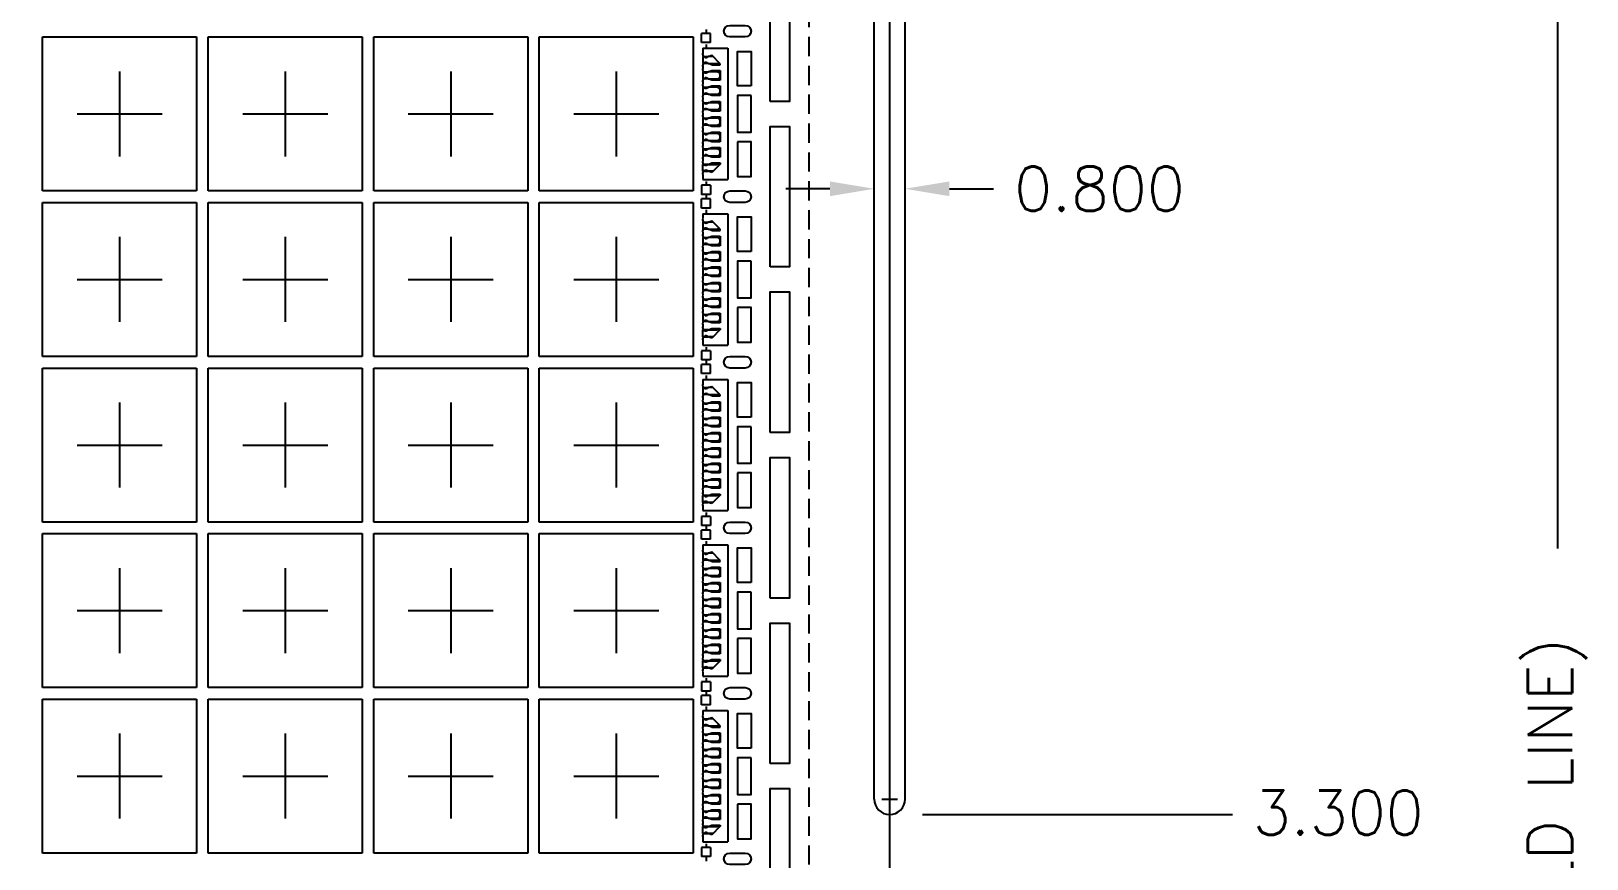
# Model space of a CAD drawing. Extents: x 580 to 695, y -153 to -2.
# Drawn here: x 644.95 to 685.36, y -44.14 to -22.64 of the extents above; entities that cross this region are included whole.
import ezdxf

# ---------------------------------------------------------------- set-up
doc = ezdxf.new("R2010")
doc.units = 0
doc.header["$LTSCALE"] = 5
doc.header["$MEASUREMENT"] = 0
doc.linetypes.add('CENTER', pattern=[2, 1.25, -0.25, 0.25, -0.25])
doc.linetypes.add('HIDDEN', pattern=[0.375, 0.25, -0.125])
doc.layers.add('1', color=7, linetype='CONTINUOUS')
doc.layers.add('1D', color=4, linetype='CONTINUOUS')
doc.styles.add('SIMPLEX', font='SIMPLEX')

msp = doc.modelspace()

# ---------------------------------------------------------------- linework, layer by layer
at = {"layer": '1'}
for p, q in [((666.852, -42.595), (666.852, -20.395)), ((667.652, -42.595), (667.652, -20.395)), ((662.362, -22.94), (662.362, -22.705)), ((662.597, -22.705), (662.362, -22.705)), ((662.597, -22.94), (662.362, -22.94)), ((662.597, -22.94), (662.597, -22.705)), ((662.397, -23.09), (662.397, -23.216)), ((662.416, -23.305), (662.536, -23.305)), ((662.536, -23.305), (662.632, -23.272)), ((662.852, -23.492), (662.632, -23.272)), ((662.397, -23.574), (662.397, -23.616)), ((662.536, -23.485), (662.416, -23.485)), ((662.416, -23.705), (662.536, -23.705)), ((662.637, -23.52), (662.536, -23.485)), ((662.536, -23.705), (662.637, -23.67)), ((662.637, -23.52), (662.852, -23.52)), ((662.637, -23.67), (662.852, -23.67)), ((662.397, -23.974), (662.397, -24.016)), ((662.536, -23.885), (662.416, -23.885)), ((662.416, -24.105), (662.536, -24.105)), ((662.637, -23.92), (662.536, -23.885)), ((662.536, -24.105), (662.637, -24.07)), ((662.852, -23.92), (662.637, -23.92)), ((662.637, -24.07), (662.852, -24.07)), ((662.397, -24.374), (662.397, -24.416)), ((662.536, -24.285), (662.416, -24.285)), ((662.416, -24.505), (662.536, -24.505)), ((662.637, -24.32), (662.536, -24.285)), ((662.536, -24.505), (662.637, -24.47)), ((662.852, -24.32), (662.637, -24.32)), ((662.637, -24.47), (662.852, -24.47)), ((662.397, -24.774), (662.397, -24.816)), ((662.536, -24.685), (662.416, -24.685)), ((662.416, -24.905), (662.536, -24.905)), ((662.637, -24.72), (662.536, -24.685)), ((662.536, -24.905), (662.637, -24.87)), ((662.852, -24.72), (662.637, -24.72)), ((662.637, -24.87), (662.852, -24.87)), ((662.397, -25.174), (662.397, -25.216)), ((662.536, -25.085), (662.416, -25.085)), ((662.416, -25.305), (662.536, -25.305)), ((662.637, -25.12), (662.536, -25.085)), ((662.536, -25.305), (662.637, -25.27)), ((662.852, -25.12), (662.637, -25.12)), ((662.637, -25.27), (662.852, -25.27)), ((662.397, -25.574), (662.397, -25.616)), ((662.536, -25.485), (662.416, -25.485)), ((662.416, -25.705), (662.536, -25.705)), ((662.637, -25.52), (662.536, -25.485)), ((662.536, -25.705), (662.637, -25.67)), ((662.852, -25.52), (662.637, -25.52)), ((662.637, -25.67), (662.852, -25.67)), ((662.397, -25.974), (662.397, -26.016)), ((662.536, -25.885), (662.416, -25.885)), ((662.536, -26.105), (662.416, -26.105)), ((662.637, -25.92), (662.536, -25.885)), ((662.536, -26.105), (662.637, -26.07)), ((662.852, -26.098), (662.632, -26.318)), ((662.852, -25.92), (662.637, -25.92)), ((662.637, -26.07), (662.852, -26.07)), ((662.362, -26.65), (662.362, -26.885)), ((662.597, -26.65), (662.362, -26.65)), ((662.397, -26.374), (662.397, -26.5)), ((662.416, -26.285), (662.536, -26.285)), ((662.632, -26.318), (662.536, -26.285)), ((662.597, -26.65), (662.597, -26.885)), ((662.597, -26.885), (662.362, -26.885)), ((662.362, -27.24), (662.362, -27.005)), ((662.597, -27.005), (662.362, -27.005)), ((662.597, -27.24), (662.597, -27.005)), ((662.597, -27.24), (662.362, -27.24)), ((662.397, -27.39), (662.397, -27.516)), ((662.397, -27.874), (662.397, -27.916)), ((662.416, -27.605), (662.536, -27.605)), ((662.536, -27.785), (662.416, -27.785)), ((662.536, -27.605), (662.632, -27.572)), ((662.637, -27.82), (662.536, -27.785)), ((662.852, -27.792), (662.632, -27.572)), ((662.637, -27.82), (662.852, -27.82)), ((662.397, -28.274), (662.397, -28.316)), ((662.416, -28.005), (662.536, -28.005)), ((662.536, -28.185), (662.416, -28.185)), ((662.536, -28.005), (662.637, -27.97)), ((662.637, -28.22), (662.536, -28.185)), ((662.637, -27.97), (662.852, -27.97)), ((662.852, -28.22), (662.637, -28.22)), ((662.397, -28.674), (662.397, -28.716)), ((662.416, -28.405), (662.536, -28.405)), ((662.536, -28.585), (662.416, -28.585)), ((662.536, -28.405), (662.637, -28.37)), ((662.637, -28.62), (662.536, -28.585)), ((662.637, -28.37), (662.852, -28.37)), ((662.852, -28.62), (662.637, -28.62)), ((662.397, -29.074), (662.397, -29.116)), ((662.416, -28.805), (662.536, -28.805)), ((662.536, -28.985), (662.416, -28.985)), ((662.536, -28.805), (662.637, -28.77)), ((662.637, -29.02), (662.536, -28.985)), ((662.637, -28.77), (662.852, -28.77)), ((662.852, -29.02), (662.637, -29.02)), ((662.397, -29.474), (662.397, -29.516)), ((662.416, -29.205), (662.536, -29.205)), ((662.536, -29.385), (662.416, -29.385)), ((662.536, -29.205), (662.637, -29.17)), ((662.637, -29.42), (662.536, -29.385)), ((662.637, -29.17), (662.852, -29.17)), ((662.852, -29.42), (662.637, -29.42)), ((662.397, -29.874), (662.397, -29.916)), ((662.416, -29.605), (662.536, -29.605)), ((662.536, -29.785), (662.416, -29.785)), ((662.536, -29.605), (662.637, -29.57)), ((662.637, -29.82), (662.536, -29.785)), ((662.637, -29.57), (662.852, -29.57)), ((662.852, -29.82), (662.637, -29.82)), ((662.397, -30.274), (662.397, -30.316)), ((662.416, -30.005), (662.536, -30.005)), ((662.536, -30.185), (662.416, -30.185)), ((662.536, -30.005), (662.637, -29.97)), ((662.637, -30.22), (662.536, -30.185)), ((662.637, -29.97), (662.852, -29.97)), ((662.852, -30.22), (662.637, -30.22)), ((662.397, -30.674), (662.397, -30.8)), ((662.536, -30.405), (662.416, -30.405)), ((662.416, -30.585), (662.536, -30.585)), ((662.536, -30.405), (662.637, -30.37)), ((662.632, -30.618), (662.536, -30.585)), ((662.852, -30.398), (662.632, -30.618)), ((662.637, -30.37), (662.852, -30.37)), ((662.362, -30.95), (662.362, -31.185)), ((662.597, -30.95), (662.362, -30.95)), ((662.597, -30.95), (662.597, -31.185)), ((662.597, -31.185), (662.362, -31.185)), ((662.362, -31.54), (662.362, -31.305)), ((662.597, -31.305), (662.362, -31.305)), ((662.597, -31.54), (662.597, -31.305)), ((662.597, -31.54), (662.362, -31.54)), ((662.397, -31.69), (662.397, -31.816)), ((662.416, -31.905), (662.536, -31.905)), ((662.536, -31.905), (662.632, -31.872)), ((662.852, -32.092), (662.632, -31.872)), ((662.397, -32.174), (662.397, -32.216)), ((662.536, -32.085), (662.416, -32.085)), ((662.416, -32.305), (662.536, -32.305)), ((662.637, -32.12), (662.536, -32.085)), ((662.536, -32.305), (662.637, -32.27)), ((662.637, -32.12), (662.852, -32.12)), ((662.637, -32.27), (662.852, -32.27)), ((662.397, -32.574), (662.397, -32.616)), ((662.536, -32.485), (662.416, -32.485)), ((662.416, -32.705), (662.536, -32.705)), ((662.637, -32.52), (662.536, -32.485)), ((662.536, -32.705), (662.637, -32.67)), ((662.852, -32.52), (662.637, -32.52)), ((662.637, -32.67), (662.852, -32.67)), ((662.397, -32.974), (662.397, -33.016)), ((662.536, -32.885), (662.416, -32.885)), ((662.416, -33.105), (662.536, -33.105)), ((662.637, -32.92), (662.536, -32.885)), ((662.536, -33.105), (662.637, -33.07)), ((662.852, -32.92), (662.637, -32.92)), ((662.637, -33.07), (662.852, -33.07)), ((662.397, -33.374), (662.397, -33.416)), ((662.536, -33.285), (662.416, -33.285)), ((662.416, -33.505), (662.536, -33.505)), ((662.637, -33.32), (662.536, -33.285)), ((662.536, -33.505), (662.637, -33.47)), ((662.852, -33.32), (662.637, -33.32)), ((662.637, -33.47), (662.852, -33.47)), ((662.397, -33.774), (662.397, -33.816)), ((662.536, -33.685), (662.416, -33.685)), ((662.416, -33.905), (662.536, -33.905)), ((662.637, -33.72), (662.536, -33.685)), ((662.536, -33.905), (662.637, -33.87)), ((662.852, -33.72), (662.637, -33.72)), ((662.637, -33.87), (662.852, -33.87)), ((662.397, -34.174), (662.397, -34.216)), ((662.536, -34.085), (662.416, -34.085)), ((662.416, -34.305), (662.536, -34.305)), ((662.637, -34.12), (662.536, -34.085)), ((662.536, -34.305), (662.637, -34.27)), ((662.852, -34.12), (662.637, -34.12)), ((662.637, -34.27), (662.852, -34.27)), ((662.397, -34.574), (662.397, -34.616)), ((662.536, -34.485), (662.416, -34.485)), ((662.536, -34.705), (662.416, -34.705)), ((662.637, -34.52), (662.536, -34.485)), ((662.536, -34.705), (662.637, -34.67)), ((662.852, -34.698), (662.632, -34.918)), ((662.852, -34.52), (662.637, -34.52)), ((662.637, -34.67), (662.852, -34.67)), ((662.397, -34.974), (662.397, -35.1)), ((662.416, -34.885), (662.536, -34.885)), ((662.632, -34.918), (662.536, -34.885)), ((662.362, -35.25), (662.362, -35.485)), ((662.597, -35.25), (662.362, -35.25)), ((662.597, -35.485), (662.362, -35.485)), ((662.597, -35.25), (662.597, -35.485)), ((662.362, -35.84), (662.362, -35.605)), ((662.597, -35.605), (662.362, -35.605)), ((662.597, -35.84), (662.362, -35.84)), ((662.597, -35.84), (662.597, -35.605)), ((662.397, -35.99), (662.397, -36.116)), ((662.416, -36.205), (662.536, -36.205)), ((662.536, -36.205), (662.632, -36.172)), ((662.852, -36.392), (662.632, -36.172)), ((662.397, -36.474), (662.397, -36.516)), ((662.536, -36.385), (662.416, -36.385)), ((662.416, -36.605), (662.536, -36.605)), ((662.637, -36.42), (662.536, -36.385)), ((662.536, -36.605), (662.637, -36.57)), ((662.637, -36.42), (662.852, -36.42)), ((662.637, -36.57), (662.852, -36.57)), ((662.397, -36.874), (662.397, -36.916)), ((662.536, -36.785), (662.416, -36.785)), ((662.416, -37.005), (662.536, -37.005)), ((662.637, -36.82), (662.536, -36.785)), ((662.536, -37.005), (662.637, -36.97)), ((662.852, -36.82), (662.637, -36.82)), ((662.637, -36.97), (662.852, -36.97)), ((662.397, -37.274), (662.397, -37.316)), ((662.536, -37.185), (662.416, -37.185)), ((662.416, -37.405), (662.536, -37.405)), ((662.637, -37.22), (662.536, -37.185)), ((662.536, -37.405), (662.637, -37.37)), ((662.852, -37.22), (662.637, -37.22)), ((662.637, -37.37), (662.852, -37.37)), ((662.397, -37.674), (662.397, -37.716)), ((662.536, -37.585), (662.416, -37.585)), ((662.416, -37.805), (662.536, -37.805)), ((662.637, -37.62), (662.536, -37.585)), ((662.536, -37.805), (662.637, -37.77)), ((662.852, -37.62), (662.637, -37.62)), ((662.637, -37.77), (662.852, -37.77)), ((662.397, -38.074), (662.397, -38.116)), ((662.536, -37.985), (662.416, -37.985)), ((662.416, -38.205), (662.536, -38.205)), ((662.536, -38.385), (662.416, -38.385)), ((662.637, -38.02), (662.536, -37.985)), ((662.536, -38.205), (662.637, -38.17)), ((662.637, -38.42), (662.536, -38.385)), ((662.852, -38.02), (662.637, -38.02)), ((662.637, -38.17), (662.852, -38.17)), ((662.397, -38.474), (662.397, -38.516)), ((662.416, -38.605), (662.536, -38.605)), ((662.536, -38.785), (662.416, -38.785)), ((662.536, -38.605), (662.637, -38.57)), ((662.637, -38.82), (662.536, -38.785)), ((662.852, -38.42), (662.637, -38.42)), ((662.637, -38.57), (662.852, -38.57)), ((662.397, -38.874), (662.397, -38.916)), ((662.536, -39.005), (662.416, -39.005)), ((662.416, -39.185), (662.536, -39.185)), ((662.536, -39.005), (662.637, -38.97)), ((662.632, -39.218), (662.536, -39.185)), ((662.852, -38.998), (662.632, -39.218)), ((662.852, -38.82), (662.637, -38.82)), ((662.637, -38.97), (662.852, -38.97)), ((662.362, -39.55), (662.362, -39.785)), ((662.597, -39.55), (662.362, -39.55)), ((662.397, -39.274), (662.397, -39.4)), ((662.597, -39.55), (662.597, -39.785)), ((662.597, -39.785), (662.362, -39.785)), ((662.362, -40.14), (662.362, -39.905)), ((662.597, -39.905), (662.362, -39.905)), ((662.597, -40.14), (662.597, -39.905)), ((662.597, -40.14), (662.362, -40.14)), ((662.397, -40.29), (662.397, -40.416)), ((662.397, -40.774), (662.397, -40.816)), ((662.416, -40.505), (662.536, -40.505)), ((662.536, -40.685), (662.416, -40.685)), ((662.536, -40.505), (662.632, -40.472)), ((662.637, -40.72), (662.536, -40.685)), ((662.852, -40.692), (662.632, -40.472)), ((662.637, -40.72), (662.852, -40.72)), ((662.397, -41.174), (662.397, -41.216)), ((662.416, -40.905), (662.536, -40.905)), ((662.536, -41.085), (662.416, -41.085)), ((662.536, -40.905), (662.637, -40.87)), ((662.637, -41.12), (662.536, -41.085)), ((662.637, -40.87), (662.852, -40.87)), ((662.852, -41.12), (662.637, -41.12)), ((662.397, -41.574), (662.397, -41.616)), ((662.416, -41.305), (662.536, -41.305)), ((662.536, -41.485), (662.416, -41.485)), ((662.536, -41.305), (662.637, -41.27)), ((662.637, -41.52), (662.536, -41.485)), ((662.637, -41.27), (662.852, -41.27)), ((662.852, -41.52), (662.637, -41.52)), ((662.397, -41.974), (662.397, -42.016)), ((662.416, -41.705), (662.536, -41.705)), ((662.536, -41.885), (662.416, -41.885)), ((662.536, -41.705), (662.637, -41.67)), ((662.637, -41.92), (662.536, -41.885)), ((662.637, -41.67), (662.852, -41.67)), ((662.852, -41.92), (662.637, -41.92)), ((662.397, -42.374), (662.397, -42.416)), ((662.416, -42.105), (662.536, -42.105)), ((662.536, -42.285), (662.416, -42.285)), ((662.536, -42.105), (662.637, -42.07)), ((662.637, -42.32), (662.536, -42.285)), ((662.637, -42.07), (662.852, -42.07)), ((662.852, -42.32), (662.637, -42.32)), ((662.397, -42.774), (662.397, -42.816)), ((662.416, -42.505), (662.536, -42.505)), ((662.536, -42.685), (662.416, -42.685)), ((662.536, -42.505), (662.637, -42.47)), ((662.637, -42.72), (662.536, -42.685)), ((662.637, -42.47), (662.852, -42.47)), ((662.852, -42.72), (662.637, -42.72)), ((662.397, -43.174), (662.397, -43.216)), ((662.416, -42.905), (662.536, -42.905)), ((662.536, -43.085), (662.416, -43.085)), ((662.536, -42.905), (662.637, -42.87)), ((662.637, -43.12), (662.536, -43.085)), ((662.637, -42.87), (662.852, -42.87)), ((662.852, -43.12), (662.637, -43.12)), ((662.397, -43.574), (662.397, -43.7)), ((662.536, -43.305), (662.416, -43.305)), ((662.416, -43.485), (662.536, -43.485)), ((662.536, -43.305), (662.637, -43.27)), ((662.632, -43.518), (662.536, -43.485)), ((662.852, -43.298), (662.632, -43.518)), ((662.637, -43.27), (662.852, -43.27)), ((662.362, -43.85), (662.362, -44.085)), ((662.597, -43.85), (662.362, -43.85)), ((662.597, -43.85), (662.597, -44.085)), ((662.597, -44.085), (662.362, -44.085))]:
    msp.add_line(p, q, dxfattribs=at)
at = {"layer": '1', "color": 7}
for p, q in [((662.397, -23.09), (663.052, -23.09)), ((663.052, -23.09), (663.052, -26.5)), ((662.852, -23.52), (662.852, -23.492)), ((662.852, -23.67), (662.852, -23.92)), ((662.852, -24.07), (662.852, -24.32)), ((662.852, -24.47), (662.852, -24.72)), ((662.852, -24.87), (662.852, -25.12)), ((662.852, -25.27), (662.852, -25.52)), ((662.852, -25.67), (662.852, -25.92)), ((662.852, -26.07), (662.852, -26.098)), ((662.397, -26.5), (663.052, -26.5)), ((662.397, -27.39), (663.052, -27.39)), ((663.052, -27.39), (663.052, -30.8)), ((662.852, -27.82), (662.852, -27.792)), ((662.852, -27.97), (662.852, -28.22)), ((662.852, -28.37), (662.852, -28.62)), ((662.852, -28.77), (662.852, -29.02)), ((662.852, -29.17), (662.852, -29.42)), ((662.852, -29.57), (662.852, -29.82)), ((662.852, -29.97), (662.852, -30.22)), ((662.852, -30.37), (662.852, -30.398)), ((662.397, -30.8), (663.052, -30.8)), ((662.397, -31.69), (663.052, -31.69)), ((663.052, -31.69), (663.052, -35.1)), ((662.852, -32.12), (662.852, -32.092)), ((662.852, -32.27), (662.852, -32.52)), ((662.852, -32.67), (662.852, -32.92)), ((662.852, -33.07), (662.852, -33.32)), ((662.852, -33.47), (662.852, -33.72)), ((662.852, -33.87), (662.852, -34.12)), ((662.852, -34.27), (662.852, -34.52)), ((662.852, -34.67), (662.852, -34.698)), ((662.397, -35.1), (663.052, -35.1)), ((662.397, -35.99), (663.052, -35.99)), ((663.052, -35.99), (663.052, -39.4)), ((662.852, -36.42), (662.852, -36.392)), ((662.852, -36.57), (662.852, -36.82)), ((662.852, -36.97), (662.852, -37.22)), ((662.852, -37.37), (662.852, -37.62)), ((662.852, -37.77), (662.852, -38.02)), ((662.852, -38.17), (662.852, -38.42)), ((662.852, -38.57), (662.852, -38.82)), ((662.852, -38.97), (662.852, -38.998)), ((662.397, -39.4), (663.052, -39.4)), ((662.397, -40.29), (663.052, -40.29)), ((663.052, -40.29), (663.052, -43.7)), ((662.852, -40.72), (662.852, -40.692)), ((662.852, -40.87), (662.852, -41.12)), ((662.852, -41.27), (662.852, -41.52)), ((662.852, -41.67), (662.852, -41.92)), ((662.852, -42.07), (662.852, -42.32)), ((662.852, -42.47), (662.852, -42.72)), ((662.852, -42.87), (662.852, -43.12)), ((662.852, -43.27), (662.852, -43.298)), ((662.397, -43.7), (663.052, -43.7))]:
    msp.add_line(p, q, dxfattribs=at)
at = {"layer": '1', "ltscale": 10}
for points in [[(664.152, -24.47), (664.152, -20.82), (664.652, -20.82), (664.652, -24.47)], [(663.652, -24.07), (663.302, -24.07), (663.302, -23.17), (663.652, -23.17)], [(663.652, -24.32), (663.302, -24.32), (663.302, -25.27), (663.652, -25.27)], [(664.152, -28.77), (664.152, -25.12), (664.652, -25.12), (664.652, -28.77)], [(663.302, -25.52), (663.302, -26.42), (663.652, -26.42), (663.652, -25.52)], [(663.652, -28.37), (663.302, -28.37), (663.302, -27.47), (663.652, -27.47)], [(663.652, -28.62), (663.302, -28.62), (663.302, -29.57), (663.652, -29.57)], [(664.152, -33.07), (664.152, -29.42), (664.652, -29.42), (664.652, -33.07)], [(663.302, -29.82), (663.302, -30.72), (663.652, -30.72), (663.652, -29.82)], [(663.652, -32.67), (663.302, -32.67), (663.302, -31.77), (663.652, -31.77)], [(663.652, -32.92), (663.302, -32.92), (663.302, -33.87), (663.652, -33.87)], [(664.152, -37.37), (664.152, -33.72), (664.652, -33.72), (664.652, -37.37)], [(663.302, -34.12), (663.302, -35.02), (663.652, -35.02), (663.652, -34.12)], [(663.652, -36.97), (663.302, -36.97), (663.302, -36.07), (663.652, -36.07)], [(663.652, -37.22), (663.302, -37.22), (663.302, -38.17), (663.652, -38.17)], [(664.152, -41.67), (664.152, -38.02), (664.652, -38.02), (664.652, -41.67)], [(663.302, -38.42), (663.302, -39.32), (663.652, -39.32), (663.652, -38.42)], [(663.652, -41.27), (663.302, -41.27), (663.302, -40.37), (663.652, -40.37)], [(663.652, -41.52), (663.302, -41.52), (663.302, -42.47), (663.652, -42.47)], [(664.152, -45.97), (664.152, -42.32), (664.652, -42.32), (664.652, -45.97)], [(663.302, -42.72), (663.302, -43.62), (663.652, -43.62), (663.652, -42.72)]]:
    msp.add_lwpolyline(points, close=True, dxfattribs=at)
for points in [[(663.097, -22.495), (663.502, -22.495, -1), (663.502, -22.795), (663.097, -22.795, -1)], [(663.097, -26.795), (663.502, -26.795, -1), (663.502, -27.095), (663.097, -27.095, -1)], [(663.097, -31.095), (663.502, -31.095, -1), (663.502, -31.395), (663.097, -31.395, -1)], [(663.097, -35.395), (663.502, -35.395, -1), (663.502, -35.695), (663.097, -35.695, -1)], [(663.097, -39.695), (663.502, -39.695, -1), (663.502, -39.995), (663.097, -39.995, -1)], [(663.097, -43.995), (663.502, -43.995, -1), (663.502, -44.295), (663.097, -44.295, -1)]]:
    msp.add_lwpolyline(points, format="xyb", close=True, dxfattribs=at)
at = {"layer": '1'}
for centre, radius, start, end in [((662.476, -23.246), 0.0843, 159.5408, 315.2841), ((662.476, -23.544), 0.0843, 44.7159, 200.4592), ((662.476, -23.646), 0.0843, 159.5408, 315.2841), ((662.476, -23.944), 0.0843, 44.7159, 200.4592), ((662.476, -24.046), 0.0843, 159.5408, 315.2841), ((662.476, -24.344), 0.0843, 44.7159, 200.4592), ((662.476, -24.446), 0.0843, 159.5408, 315.2841), ((662.476, -24.744), 0.0843, 44.7159, 200.4592), ((662.476, -24.846), 0.0843, 159.5408, 315.2841), ((662.476, -25.144), 0.0843, 44.7159, 200.4592), ((662.476, -25.246), 0.0843, 159.5408, 315.2841), ((662.476, -25.544), 0.0843, 44.7159, 200.4592), ((662.476, -25.646), 0.0843, 159.5408, 315.2841), ((662.476, -25.944), 0.0843, 44.7159, 200.4592), ((662.476, -26.046), 0.0843, 159.5408, 315.2841), ((662.476, -26.344), 0.0843, 44.7159, 200.4592), ((662.476, -27.546), 0.0843, 159.5408, 315.2841), ((662.476, -27.844), 0.0843, 44.7159, 200.4592), ((662.476, -27.946), 0.0843, 159.5408, 315.2841), ((662.476, -28.244), 0.0843, 44.7159, 200.4592), ((662.476, -28.346), 0.0843, 159.5408, 315.2841), ((662.476, -28.644), 0.0843, 44.7159, 200.4592), ((662.476, -28.746), 0.0843, 159.5408, 315.2841), ((662.476, -29.044), 0.0843, 44.7159, 200.4592), ((662.476, -29.146), 0.0843, 159.5408, 315.2841), ((662.476, -29.444), 0.0843, 44.7159, 200.4592), ((662.476, -29.546), 0.0843, 159.5408, 315.2841), ((662.476, -29.844), 0.0843, 44.7159, 200.4592), ((662.476, -29.946), 0.0843, 159.5408, 315.2841), ((662.476, -30.244), 0.0843, 44.7159, 200.4592), ((662.476, -30.346), 0.0843, 159.5408, 315.2841), ((662.476, -30.644), 0.0843, 44.7159, 200.4592), ((662.476, -31.846), 0.0843, 159.5408, 315.2841), ((662.476, -32.144), 0.0843, 44.7159, 200.4592), ((662.476, -32.246), 0.0843, 159.5408, 315.2841), ((662.476, -32.544), 0.0843, 44.7159, 200.4592), ((662.476, -32.646), 0.0843, 159.5408, 315.2841), ((662.476, -32.944), 0.0843, 44.7159, 200.4592), ((662.476, -33.046), 0.0843, 159.5408, 315.2841), ((662.476, -33.344), 0.0843, 44.7159, 200.4592), ((662.476, -33.446), 0.0843, 159.5408, 315.2841), ((662.476, -33.744), 0.0843, 44.7159, 200.4592), ((662.476, -33.846), 0.0843, 159.5408, 315.2841), ((662.476, -34.144), 0.0843, 44.7159, 200.4592), ((662.476, -34.246), 0.0843, 159.5408, 315.2841), ((662.476, -34.544), 0.0843, 44.7159, 200.4592), ((662.476, -34.646), 0.0843, 159.5408, 315.2841), ((662.476, -34.944), 0.0843, 44.7159, 200.4592), ((662.476, -36.146), 0.0843, 159.5408, 315.2841), ((662.476, -36.444), 0.0843, 44.7159, 200.4592), ((662.476, -36.546), 0.0843, 159.5408, 315.2841), ((662.476, -36.844), 0.0843, 44.7159, 200.4592), ((662.476, -36.946), 0.0843, 159.5408, 315.2841), ((662.476, -37.244), 0.0843, 44.7159, 200.4592), ((662.476, -37.346), 0.0843, 159.5408, 315.2841), ((662.476, -37.644), 0.0843, 44.7159, 200.4592), ((662.476, -37.746), 0.0843, 159.5408, 315.2841), ((662.476, -38.044), 0.0843, 44.7159, 200.4592), ((662.476, -38.146), 0.0843, 159.5408, 315.2841), ((662.476, -38.444), 0.0843, 44.7159, 200.4592), ((662.476, -38.546), 0.0843, 159.5408, 315.2841), ((662.476, -38.844), 0.0843, 44.7159, 200.4592), ((662.476, -38.946), 0.0843, 159.5408, 315.2841), ((662.476, -39.244), 0.0843, 44.7159, 200.4592), ((662.476, -40.446), 0.0843, 159.5408, 315.2841), ((662.476, -40.744), 0.0843, 44.7159, 200.4592), ((662.476, -40.846), 0.0843, 159.5408, 315.2841), ((662.476, -41.144), 0.0843, 44.7159, 200.4592), ((662.476, -41.246), 0.0843, 159.5408, 315.2841), ((662.476, -41.544), 0.0843, 44.7159, 200.4592), ((662.476, -41.646), 0.0843, 159.5408, 315.2841), ((662.476, -41.944), 0.0843, 44.7159, 200.4592), ((662.476, -42.046), 0.0843, 159.5408, 315.2841), ((662.476, -42.344), 0.0843, 44.7159, 200.4592), ((662.476, -42.446), 0.0843, 159.5408, 315.2841), ((662.476, -42.744), 0.0843, 44.7159, 200.4592), ((662.476, -42.846), 0.0843, 159.5408, 315.2841), ((667.252, -42.595), 0.4, 180, 0), ((662.476, -43.144), 0.0843, 44.7159, 200.4592), ((662.476, -43.246), 0.0843, 159.5408, 315.2841), ((662.476, -43.544), 0.0843, 44.7159, 200.4592)]:
    msp.add_arc(centre, radius, start, end, dxfattribs=at)
at = {"layer": '1D'}
for p, q in [((667.252, -8.295), (667.252, -78.295)), ((684.595, -15.295), (684.595, -36.081)), ((665.702, -26.74), (664.552, -26.74)), ((668.802, -26.74), (669.952, -26.74)), ((668.102, -42.995), (676.155, -42.995))]:
    msp.add_line(p, q, dxfattribs=at)
at = {"layer": '1D', "linetype": 'HIDDEN', "ltscale": 0.08}
for p, q in [((662.497, -22.705), (662.497, -22.585)), ((662.497, -23.09), (662.497, -22.94)), ((662.497, -26.65), (662.497, -26.5)), ((662.497, -27.005), (662.497, -26.885)), ((662.497, -27.39), (662.497, -27.24)), ((662.497, -30.95), (662.497, -30.8)), ((662.497, -31.305), (662.497, -31.185)), ((662.497, -31.69), (662.497, -31.54)), ((662.497, -35.25), (662.497, -35.1)), ((662.497, -35.605), (662.497, -35.485)), ((662.497, -35.99), (662.497, -35.84)), ((662.497, -39.55), (662.497, -39.4)), ((662.497, -39.905), (662.497, -39.785)), ((662.497, -40.29), (662.497, -40.14)), ((662.497, -43.85), (662.497, -43.7)), ((662.497, -44.205), (662.497, -44.085))]:
    msp.add_line(p, q, dxfattribs=at)
at = {"layer": '1D', "linetype": 'CENTER'}
for p, q in [((647.252, -23.692), (647.252, -25.898)), ((651.552, -23.692), (651.552, -25.898)), ((655.852, -23.692), (655.852, -25.898)), ((660.152, -23.692), (660.152, -25.898)), ((646.149, -24.795), (648.355, -24.795)), ((650.449, -24.795), (652.655, -24.795)), ((654.749, -24.795), (656.955, -24.795)), ((659.049, -24.795), (661.255, -24.795)), ((647.252, -27.992), (647.252, -30.198)), ((651.552, -27.992), (651.552, -30.198)), ((655.852, -27.992), (655.852, -30.198)), ((660.152, -27.992), (660.152, -30.198)), ((646.149, -29.095), (648.355, -29.095)), ((650.449, -29.095), (652.655, -29.095)), ((654.749, -29.095), (656.955, -29.095)), ((659.049, -29.095), (661.255, -29.095)), ((647.252, -32.292), (647.252, -34.498)), ((651.552, -32.292), (651.552, -34.498)), ((655.852, -32.292), (655.852, -34.498)), ((660.152, -32.292), (660.152, -34.498)), ((646.149, -33.395), (648.355, -33.395)), ((650.449, -33.395), (652.655, -33.395)), ((654.749, -33.395), (656.955, -33.395)), ((659.049, -33.395), (661.255, -33.395)), ((647.252, -36.592), (647.252, -38.798)), ((651.552, -36.592), (651.552, -38.798)), ((655.852, -36.592), (655.852, -38.798)), ((660.152, -36.592), (660.152, -38.798)), ((646.149, -37.695), (648.355, -37.695)), ((650.449, -37.695), (652.655, -37.695)), ((654.749, -37.695), (656.955, -37.695)), ((659.049, -37.695), (661.255, -37.695)), ((647.252, -40.892), (647.252, -43.098)), ((651.552, -40.892), (651.552, -43.098)), ((655.852, -40.892), (655.852, -43.098)), ((660.152, -40.892), (660.152, -43.098)), ((646.149, -41.995), (648.355, -41.995)), ((650.449, -41.995), (652.655, -41.995)), ((654.749, -41.995), (656.955, -41.995)), ((659.049, -41.995), (661.255, -41.995)), ((667.052, -42.595), (667.452, -42.595))]:
    msp.add_line(p, q, dxfattribs=at)
at = {"layer": '1D', "color": 4, "linetype": 'HIDDEN', "ltscale": 0.4}
msp.add_lwpolyline([(665.152, -15.295), (665.152, -77.295), (607.852, -77.295), (607.852, -15.295)], close=True, dxfattribs=at)
at = {"layer": '1D', "color": 2, "linetype": 'CENTER', "ltscale": 0.8}
for points in [[(649.252, -22.795), (649.252, -26.795), (645.252, -26.795), (645.252, -22.795)], [(653.552, -22.795), (653.552, -26.795), (649.552, -26.795), (649.552, -22.795)], [(657.852, -22.795), (657.852, -26.795), (653.852, -26.795), (653.852, -22.795)], [(662.152, -22.795), (662.152, -26.795), (658.152, -26.795), (658.152, -22.795)], [(649.252, -27.095), (649.252, -31.095), (645.252, -31.095), (645.252, -27.095)], [(653.552, -27.095), (653.552, -31.095), (649.552, -31.095), (649.552, -27.095)], [(657.852, -27.095), (657.852, -31.095), (653.852, -31.095), (653.852, -27.095)], [(662.152, -27.095), (662.152, -31.095), (658.152, -31.095), (658.152, -27.095)], [(649.252, -31.395), (649.252, -35.395), (645.252, -35.395), (645.252, -31.395)], [(653.552, -31.395), (653.552, -35.395), (649.552, -35.395), (649.552, -31.395)], [(657.852, -31.395), (657.852, -35.395), (653.852, -35.395), (653.852, -31.395)], [(662.152, -31.395), (662.152, -35.395), (658.152, -35.395), (658.152, -31.395)], [(649.252, -35.695), (649.252, -39.695), (645.252, -39.695), (645.252, -35.695)], [(653.552, -35.695), (653.552, -39.695), (649.552, -39.695), (649.552, -35.695)], [(657.852, -35.695), (657.852, -39.695), (653.852, -39.695), (653.852, -35.695)], [(662.152, -35.695), (662.152, -39.695), (658.152, -39.695), (658.152, -35.695)], [(649.252, -39.995), (649.252, -43.995), (645.252, -43.995), (645.252, -39.995)], [(653.552, -39.995), (653.552, -43.995), (649.552, -43.995), (649.552, -39.995)], [(657.852, -39.995), (657.852, -43.995), (653.852, -43.995), (653.852, -39.995)], [(662.152, -39.995), (662.152, -43.995), (658.152, -43.995), (658.152, -39.995)]]:
    msp.add_lwpolyline(points, close=True, dxfattribs=at)
at = {"layer": '1D', "linetype": 'HIDDEN', "ltscale": 0.3}
for points in [[(662.416, -23.305), (662.397, -23.305), (662.397, -23.485), (662.416, -23.485)], [(662.665, -23.305), (662.536, -23.305)], [(662.416, -23.705), (662.397, -23.705), (662.397, -23.885), (662.416, -23.885)], [(662.416, -24.105), (662.397, -24.105), (662.397, -24.285), (662.416, -24.285)], [(662.416, -24.505), (662.397, -24.505), (662.397, -24.685), (662.416, -24.685)], [(662.416, -24.905), (662.397, -24.905), (662.397, -25.085), (662.416, -25.085)], [(662.416, -25.305), (662.397, -25.305), (662.397, -25.485), (662.416, -25.485)], [(662.416, -25.705), (662.397, -25.705), (662.397, -25.885), (662.416, -25.885)], [(662.416, -26.285), (662.397, -26.285), (662.397, -26.105), (662.416, -26.105)], [(662.665, -26.285), (662.536, -26.285)], [(662.416, -27.605), (662.397, -27.605), (662.397, -27.785), (662.416, -27.785)], [(662.665, -27.605), (662.536, -27.605)], [(662.416, -28.005), (662.397, -28.005), (662.397, -28.185), (662.416, -28.185)], [(662.416, -28.405), (662.397, -28.405), (662.397, -28.585), (662.416, -28.585)], [(662.416, -28.805), (662.397, -28.805), (662.397, -28.985), (662.416, -28.985)], [(662.416, -29.205), (662.397, -29.205), (662.397, -29.385), (662.416, -29.385)], [(662.416, -29.605), (662.397, -29.605), (662.397, -29.785), (662.416, -29.785)], [(662.416, -30.005), (662.397, -30.005), (662.397, -30.185), (662.416, -30.185)], [(662.416, -30.585), (662.397, -30.585), (662.397, -30.405), (662.416, -30.405)], [(662.665, -30.585), (662.536, -30.585)], [(662.416, -31.905), (662.397, -31.905), (662.397, -32.085), (662.416, -32.085)], [(662.665, -31.905), (662.536, -31.905)], [(662.416, -32.305), (662.397, -32.305), (662.397, -32.485), (662.416, -32.485)], [(662.416, -32.705), (662.397, -32.705), (662.397, -32.885), (662.416, -32.885)], [(662.416, -33.105), (662.397, -33.105), (662.397, -33.285), (662.416, -33.285)], [(662.416, -33.505), (662.397, -33.505), (662.397, -33.685), (662.416, -33.685)], [(662.416, -33.905), (662.397, -33.905), (662.397, -34.085), (662.416, -34.085)], [(662.416, -34.305), (662.397, -34.305), (662.397, -34.485), (662.416, -34.485)], [(662.416, -34.885), (662.397, -34.885), (662.397, -34.705), (662.416, -34.705)], [(662.665, -34.885), (662.536, -34.885)], [(662.416, -36.205), (662.397, -36.205), (662.397, -36.385), (662.416, -36.385)], [(662.665, -36.205), (662.536, -36.205)], [(662.416, -36.605), (662.397, -36.605), (662.397, -36.785), (662.416, -36.785)], [(662.416, -37.005), (662.397, -37.005), (662.397, -37.185), (662.416, -37.185)], [(662.416, -37.405), (662.397, -37.405), (662.397, -37.585), (662.416, -37.585)], [(662.416, -37.805), (662.397, -37.805), (662.397, -37.985), (662.416, -37.985)], [(662.416, -38.205), (662.397, -38.205), (662.397, -38.385), (662.416, -38.385)], [(662.416, -38.605), (662.397, -38.605), (662.397, -38.785), (662.416, -38.785)], [(662.416, -39.185), (662.397, -39.185), (662.397, -39.005), (662.416, -39.005)], [(662.665, -39.185), (662.536, -39.185)], [(662.416, -40.505), (662.397, -40.505), (662.397, -40.685), (662.416, -40.685)], [(662.665, -40.505), (662.536, -40.505)], [(662.416, -40.905), (662.397, -40.905), (662.397, -41.085), (662.416, -41.085)], [(662.416, -41.305), (662.397, -41.305), (662.397, -41.485), (662.416, -41.485)], [(662.416, -41.705), (662.397, -41.705), (662.397, -41.885), (662.416, -41.885)], [(662.416, -42.105), (662.397, -42.105), (662.397, -42.285), (662.416, -42.285)], [(662.416, -42.505), (662.397, -42.505), (662.397, -42.685), (662.416, -42.685)], [(662.416, -42.905), (662.397, -42.905), (662.397, -43.085), (662.416, -43.085)], [(662.416, -43.485), (662.397, -43.485), (662.397, -43.305), (662.416, -43.305)], [(662.665, -43.485), (662.536, -43.485)]]:
    msp.add_lwpolyline(points, dxfattribs=at)
for points in [[(662.536, -23.485), (662.762, -23.485, 0.184483), (662.822, -23.462, 0.175674)], [(662.536, -23.885), (662.762, -23.885, 1), (662.762, -23.705), (662.536, -23.705)], [(662.536, -24.285), (662.762, -24.285, 1), (662.762, -24.105), (662.536, -24.105)], [(662.536, -24.685), (662.762, -24.685, 1), (662.762, -24.505), (662.536, -24.505)], [(662.536, -25.085), (662.762, -25.085, 1), (662.762, -24.905), (662.536, -24.905)], [(662.536, -25.485), (662.762, -25.485, 1), (662.762, -25.305), (662.536, -25.305)], [(662.536, -25.885), (662.762, -25.885, 1), (662.762, -25.705), (662.536, -25.705)], [(662.536, -26.105), (662.762, -26.105, -0.184483), (662.822, -26.128, -0.175674)], [(662.536, -27.785), (662.762, -27.785, 0.184483), (662.822, -27.762, 0.175674)], [(662.536, -28.185), (662.762, -28.185, 1), (662.762, -28.005), (662.536, -28.005)], [(662.536, -28.585), (662.762, -28.585, 1), (662.762, -28.405), (662.536, -28.405)], [(662.536, -28.985), (662.762, -28.985, 1), (662.762, -28.805), (662.536, -28.805)], [(662.536, -29.385), (662.762, -29.385, 1), (662.762, -29.205), (662.536, -29.205)], [(662.536, -29.785), (662.762, -29.785, 1), (662.762, -29.605), (662.536, -29.605)], [(662.536, -30.185), (662.762, -30.185, 1), (662.762, -30.005), (662.536, -30.005)], [(662.536, -30.405), (662.762, -30.405, -0.184483), (662.822, -30.428, -0.175674)], [(662.536, -32.085), (662.762, -32.085, 0.184483), (662.822, -32.062, 0.175674)], [(662.536, -32.485), (662.762, -32.485, 1), (662.762, -32.305), (662.536, -32.305)], [(662.536, -32.885), (662.762, -32.885, 1), (662.762, -32.705), (662.536, -32.705)], [(662.536, -33.285), (662.762, -33.285, 1), (662.762, -33.105), (662.536, -33.105)], [(662.536, -33.685), (662.762, -33.685, 1), (662.762, -33.505), (662.536, -33.505)], [(662.536, -34.085), (662.762, -34.085, 1), (662.762, -33.905), (662.536, -33.905)], [(662.536, -34.485), (662.762, -34.485, 1), (662.762, -34.305), (662.536, -34.305)], [(662.536, -34.705), (662.762, -34.705, -0.184483), (662.822, -34.728, -0.175674)], [(662.536, -36.385), (662.762, -36.385, 0.184483), (662.822, -36.362, 0.175674)], [(662.536, -36.785), (662.762, -36.785, 1), (662.762, -36.605), (662.536, -36.605)], [(662.536, -37.185), (662.762, -37.185, 1), (662.762, -37.005), (662.536, -37.005)], [(662.536, -37.585), (662.762, -37.585, 1), (662.762, -37.405), (662.536, -37.405)], [(662.536, -37.985), (662.762, -37.985, 1), (662.762, -37.805), (662.536, -37.805)], [(662.536, -38.385), (662.762, -38.385, 1), (662.762, -38.205), (662.536, -38.205)], [(662.536, -38.785), (662.762, -38.785, 1), (662.762, -38.605), (662.536, -38.605)], [(662.536, -39.005), (662.762, -39.005, -0.184483), (662.822, -39.028, -0.175674)], [(662.536, -40.685), (662.762, -40.685, 0.184483), (662.822, -40.662, 0.175674)], [(662.536, -41.085), (662.762, -41.085, 1), (662.762, -40.905), (662.536, -40.905)], [(662.536, -41.485), (662.762, -41.485, 1), (662.762, -41.305), (662.536, -41.305)], [(662.536, -41.885), (662.762, -41.885, 1), (662.762, -41.705), (662.536, -41.705)], [(662.536, -42.285), (662.762, -42.285, 1), (662.762, -42.105), (662.536, -42.105)], [(662.536, -42.685), (662.762, -42.685, 1), (662.762, -42.505), (662.536, -42.505)], [(662.536, -43.085), (662.762, -43.085, 1), (662.762, -42.905), (662.536, -42.905)], [(662.536, -43.305), (662.762, -43.305, -0.184483), (662.822, -43.328, -0.175674)]]:
    msp.add_lwpolyline(points, format="xyb", dxfattribs=at)
at = {"layer": '1D'}
for points in [[(665.702, -26.549), (665.702, -26.932), (666.852, -26.74)], [(668.802, -26.549), (668.802, -26.932), (667.652, -26.74)]]:
    msp.add_solid(points, dxfattribs=at)

# ---------------------------------------------------------------- texts
at = {"layer": '1D', "char_height": 1.15, "attachment_point": 5, "style": 'SIMPLEX'}
for s, insert in [('\\A1;0.800', (672.702, -26.74)), ('3.300', (678.905, -42.942))]:
    msp.add_mtext(s, dxfattribs=dict(at, insert=insert))
at = {"layer": '1D', "insert": (684.595, -46.295), "char_height": 1.15, "attachment_point": 5, "rotation": 90, "style": 'SIMPLEX'}
msp.add_mtext('62.000 (MOLD LINE)', dxfattribs=at)

doc.saveas('drawing.dxf')
